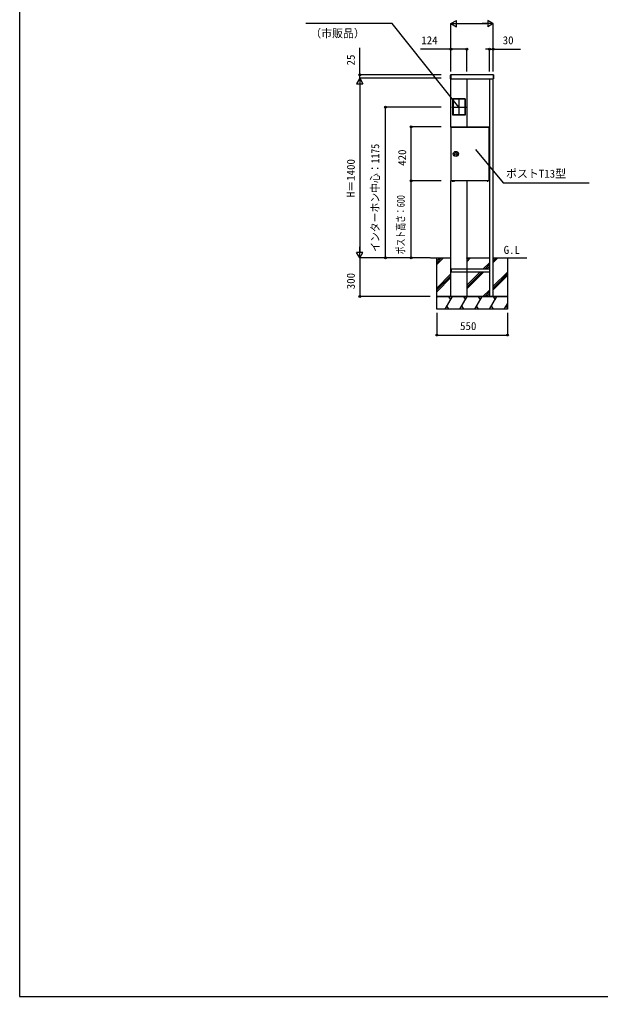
# Model space of a CAD drawing. Units: millimetres, scale not verified. Extents: x -4375 to 4375, y -6498 to 6471.
# Drawn here: x -4375 to 150, y -6498 to 1108 of the extents above; entities that cross this region are included whole.
import ezdxf
from ezdxf.enums import TextEntityAlignment as Align

# ---------------------------------------------------------------- set-up
doc = ezdxf.new("R2010")
doc.units = ezdxf.units.MM
doc.header["$LTSCALE"] = 30
for name, color, linetype in [('0-1_USER1', 3, 'Continuous'), ('0-2_YKK_A1', 4, 'Continuous'), ('0-3_YKK_D', 6, 'Continuous'), ('0-4_YKK_ZWAK', 7, 'Continuous')]:
    doc.layers.add(name, color=color, linetype=linetype)
doc.styles.add('ＭＳ ゴシック', font='')
doc.styles.get('ＭＳ ゴシック').set_extended_font_data('MS Gothic')

msp = doc.modelspace()

# ---------------------------------------------------------------- linework, layer by layer
at = {"layer": '0-2_YKK_A1'}
for p, q in [((-1017.5, 675.09), (-1017.5, 676.04)), ((-1017.5, 674.59), (-1017.5, 675.09)), ((-1017.5, 647.16), (-1017.5, 674.59)), ((-1015.5, 677.1), (-1016.56, 677.04)), ((-1015.5, 646.1), (-1016.56, 646.16)), ((-1015.5, 677.1), (-1015.5, 676.15)), ((-1015.5, 676.15), (-1015.5, 674.66)), ((-1015.5, 674.66), (-1015.5, 646.9)), ((-1015.5, 646.9), (-1015.5, 646.1)), ((-1014.5, 271.6), (-1014.5, 646.6)), ((-890.5, 646.6), (-890.5, 271.6)), ((-715.5, 646.6), (-715.5, -748.4)), ((-685.5, -748.4), (-685.5, 646.6)), ((-684.5, 677.1), (-683.44, 677.04)), ((-684.5, 677.1), (-684.5, 676.15)), ((-684.5, 676.15), (-684.5, 674.66)), ((-684.5, 674.66), (-684.5, 646.9)), ((-684.5, 646.9), (-684.5, 646.1)), ((-684.5, 646.1), (-683.44, 646.16)), ((-682.5, 675.09), (-682.5, 676.04)), ((-682.5, 674.59), (-682.5, 675.09)), ((-682.5, 647.16), (-682.5, 674.59)), ((-905.25, 489.3), (-999.75, 489.3)), ((-999.7, 488.1), (-999.7, 365.1)), ((-952.5, 490.6), (-952.5, 362.6)), ((-905.3, 488.1), (-905.3, 365.1)), ((-1007.7, 426.6), (-897.3, 426.6)), ((-905.25, 363.9), (-999.75, 363.9)), ((-1016, 270.8), (-1014.9, 270.8)), ((-1016, 270.5), (-1016, -147.3)), ((-1015, 271.6), (-1015, 270.8)), ((-1014.9, 271.6), (-1014.9, -148.4)), ((-717.1, -147.3), (-717.1, 271.6)), ((-717, 270.8), (-717, 271.6)), ((-715.5, 176.85), (-716, 176.85)), ((-715.5, -63.15), (-716, -63.15)), ((-1015, -147.6), (-1015, -148.4)), ((-1003.93, -150.45), (-1003.88, -150.03)), ((-1003.77, -150.42), (-1003.68, -150.45)), ((-1003.76, -150.55), (-1003.72, -150.16)), ((-1003.68, -150.45), (-1003.67, -150.19)), ((-1001.75, -150.42), (-1001.74, -150.55)), ((-1001.34, -150.27), (-1001.32, -150.45)), ((-992.29, -150.45), (-992.25, -150.14)), ((-992.04, -150.55), (-992.01, -150.28)), ((-991.77, -150.45), (-991.77, -150.39)), ((-989.98, -150.35), (-989.96, -150.55)), ((-989.67, -150.2), (-989.64, -150.45)), ((-729.88, -150.45), (-729.82, -149.86)), ((-729.87, -150.48), (-729.81, -149.86)), ((-729.45, -149.86), (-729.49, -150.45)), ((-727.77, -150.42), (-727.77, -150.45)), ((-717.1, -147.3), (-717.1, -148.4)), ((-717.1, -147.6), (-716, -147.6)), ((-717, -148.4), (-717, -147.6)), ((-1175, -748.4), (-1014.5, -748.4)), ((-1125, -748.4), (-1014.5, -748.4)), ((-1125, -771.42), (-1101.98, -748.4)), ((-1125, -785.56), (-1087.84, -748.4)), ((-1125, -799.7), (-1073.7, -748.4)), ((-890.5, -748.4), (-715.5, -748.4)), ((-890.5, -748.4), (-715.5, -748.4)), ((-890.5, -749.05), (-889.85, -748.4)), ((-890.5, -763.19), (-875.71, -748.4)), ((-890.5, -777.34), (-861.56, -748.4)), ((-685.5, -748.4), (-425, -748.4)), ((-685.5, -756.18), (-677.72, -748.4)), ((-685.5, -770.33), (-663.57, -748.4)), ((-685.5, -784.47), (-649.43, -748.4)), ((-766.22, -836.9), (-715.5, -786.18)), ((-752.07, -836.9), (-715.5, -800.33)), ((-737.93, -836.9), (-715.5, -814.47)), ((-1125, -983.55), (-1014.5, -873.05)), ((-1125, -997.69), (-1014.5, -887.19)), ((-1125, -1011.84), (-1014.5, -901.34)), ((-715.5, -836.9), (-1012.5, -836.9)), ((-1012.5, -836.9), (-1012.5, -859.9)), ((-715.5, -859.9), (-1012.5, -859.9)), ((-890.5, -961.18), (-789.22, -859.9)), ((-890.5, -975.33), (-775.07, -859.9)), ((-890.5, -989.47), (-760.93, -859.9)), ((-715.5, -836.9), (-715.5, -859.9)), ((-685.5, -968.32), (-575, -857.82)), ((-685.5, -982.46), (-575, -871.96)), ((-685.5, -996.6), (-575, -886.1)), ((-1125, -1059.41), (-1118.64, -1048.4)), ((-1060.91, -1148.4), (-1003.17, -1048.4)), ((-1032.91, -1048.4), (-1018.04, -1074.15)), ((-890.5, -1048.4), (-1014.5, -1048.4)), ((-945.44, -1148.4), (-887.7, -1048.4)), ((-917.44, -1048.4), (-902.57, -1074.15)), ((-829.97, -1148.4), (-772.23, -1048.4)), ((-801.97, -1048.4), (-787.1, -1074.15)), ((-765.58, -1048.4), (-715.5, -998.32)), ((-751.44, -1048.4), (-715.5, -1012.46)), ((-737.3, -1048.4), (-715.5, -1026.6)), ((-714.5, -1148.4), (-656.76, -1048.4)), ((-686.5, -1048.4), (-671.63, -1074.15)), ((-1030.77, -1148.17), (-1045.77, -1122.19)), ((-915.3, -1148.17), (-930.3, -1122.19)), ((-799.83, -1148.17), (-814.83, -1122.19)), ((-684.36, -1148.17), (-699.36, -1122.19)), ((-599.03, -1148.4), (-575, -1106.78)), ((-575, -1137.59), (-583.89, -1122.19)), ((-1090.77, -1148.17), (-1090.64, -1148.4)), ((-975.3, -1148.17), (-975.17, -1148.4)), ((-859.83, -1148.17), (-859.7, -1148.4)), ((-744.36, -1148.17), (-744.23, -1148.4)), ((-628.89, -1148.17), (-628.76, -1148.4))]:
    msp.add_line(p, q, dxfattribs=at)
for points in [[(-684.5, 646.6), (-684.5, 676.6), (-1015.5, 676.6), (-1015.5, 646.6)], [(-905, 363.6), (-1000, 363.6), (-1000, 489.6), (-905, 489.6)], [(-1125, -1048.4), (-575, -1048.4), (-575, -1148.4), (-1125, -1148.4)]]:
    msp.add_lwpolyline(points, close=True, dxfattribs=at)
for points in [[(-1000, 488.1), (-998.5, 488.1), (-998.5, 365.1), (-1000, 365.1)], [(-905.25, 489.6), (-905.25, 488.1), (-999.75, 488.1), (-999.75, 489.6)], [(-905, 488.1), (-906.5, 488.1), (-906.5, 365.1), (-905, 365.1)], [(-905.25, 363.6), (-905.25, 365.1), (-999.75, 365.1), (-999.75, 363.6)], [(-1016, 270.8), (-1016, 271.6), (-716, 271.6)], [(-1016, 270.5), (-716, 270.5), (-716, -147.3), (-1016, -147.3)], [(-716, 271.6), (-716, 270.8), (-717.1, 270.8)], [(-715.5, 176.85), (-715.5, 206.85), (-716, 206.85)], [(-715.5, -63.15), (-715.5, -33.15), (-716, -33.15)], [(-716, -147.6), (-716, -148.4), (-1016, -148.4)], [(-1016, -148.4), (-1016, -147.6), (-1014.9, -147.6)], [(-1014.5, -1048.4), (-1014.5, -748.4), (-1014.5, -148.4)], [(-1003.84, -150.54), (-1003.77, -150.55), (-1003.77, -150.54), (-1003.82, -150.5), (-1003.93, -150.45)], [(-1003.15, -150.54), (-1003.43, -150.51), (-1003.68, -150.45)], [(-1003.21, -150.45), (-1002.99, -150.51), (-1002.72, -150.55), (-1002.41, -150.55), (-1002.1, -150.51), (-1001.82, -150.45)], [(-1002.23, -150.55), (-1002.07, -150.54), (-1001.91, -150.53), (-1001.74, -150.5)], [(-1001.75, -150.55), (-1001.77, -150.55), (-1001.78, -150.55)], [(-1001.32, -150.45), (-1001.54, -150.51), (-1001.69, -150.55), (-1001.73, -150.55)], [(-992.06, -150.55), (-992.06, -150.54), (-992.14, -150.51), (-992.29, -150.45)], [(-992.02, -150.35), (-991.92, -150.39), (-991.77, -150.45)], [(-991.63, -150.45), (-991.39, -150.51), (-991.1, -150.55), (-990.79, -150.55), (-990.48, -150.51), (-990.23, -150.45)], [(-989.64, -150.45), (-989.81, -150.51), (-989.92, -150.55), (-989.94, -150.55)], [(-890.5, -148.4), (-890.5, -748.4), (-890.5, -1048.4)], [(-730.73, -150.45), (-730.44, -150.51), (-730.18, -150.55), (-730, -150.55), (-729.89, -150.51), (-729.88, -150.45)], [(-729.49, -150.45), (-729.59, -150.51), (-729.76, -150.55), (-730.01, -150.55)], [(-729.01, -150.45), (-728.91, -150.51), (-728.73, -150.55), (-728.48, -150.55), (-728.19, -150.51), (-727.89, -150.45)], [(-727.77, -150.45), (-728.06, -150.51), (-728.31, -150.55), (-728.49, -150.55)], [(-685.5, -748.4), (-575, -748.4), (-575, -1048.4), (-1125, -1048.4), (-1125, -748.4)], [(-715.5, -748.4), (-715.5, -1048.4), (-685.5, -1048.4), (-685.5, -748.4)]]:
    msp.add_lwpolyline(points, dxfattribs=at)
for radius in [20, 19.81, 10]:
    msp.add_circle((-976.5, 61.6), radius, dxfattribs=at)
for centre, radius, start, end in [((-1016.5, 676.04), 1, 93.5, 180), ((-1016.5, 647.16), 1, 180, 266.5), ((-683.5, 676.04), 1, 0, 86.5), ((-683.5, 647.16), 1, 273.5, 0), ((-1014.69, 269.98), 1, 124.46918, 148.37007), ((-717.31, 269.98), 1, 31.62993, 55.53082), ((-1002.75, -144.98), 5.67, 217.08754, 258.88625), ((-1004.4, -146.41), 3.45, 264.74217, 275.25783), ((-1002.83, -148.2), 2.5, 221.14308, 243.9664), ((-1001.93, -147.66), 3.06, 225.42365, 245.36724), ((-1003.19, -146.15), 4.5, 287.60154, 304.97825), ((-1002.75, -144.98), 5.67, 281.07376, 322.91246), ((-1002.56, -146.65), 4, 288.04824, 306.87506), ((-1000.38, -148.17), 1.69, 262.47342, 277.52658), ((-991, -144.98), 5.67, 217.08754, 259.25419), ((-991.15, -147.67), 3, 226.40642, 247.72022), ((-992.93, -147.02), 2.84, 264.20521, 275.79479), ((-990.33, -147.13), 3.56, 229.65, 248.63749), ((-991.55, -146.66), 4.01, 289.31192, 307.4911), ((-991, -144.98), 5.67, 280.72311, 322.91246), ((-990.82, -147.2), 3.46, 289.96232, 310.02725), ((-988.85, -147.56), 2.3, 263.55109, 276.44891), ((-729.25, -144.98), 5.67, 217.08754, 239.14003), ((-729.32, -145.1), 5.53, 239.09421, 255.22755), ((-727.47, -149.57), 2.56, 186.1655, 200.06033), ((-729.63, -144.82), 5.04, 265.64822, 274.35178), ((-732.11, -149.03), 2.98, 331.6102, 344.15989), ((-726.39, -149.03), 2.98, 195.84448, 208.38543), ((-729.33, -144.96), 5.67, 284.70528, 300.57509), ((-729.18, -145.1), 5.53, 284.77245, 300.90579), ((-726.39, -149.76), 0.099, 238.6787, 301.3213), ((-729.25, -144.98), 5.67, 300.85997, 322.91246)]:
    msp.add_arc(centre, radius, start, end, dxfattribs=at)
at = {"layer": '0-3_YKK_D'}
for p, q in [((-1014.5, 1076.6), (-971.2, 1101.6)), ((-1014.5, 702.6), (-1014.5, 1077.6)), ((-1014.5, 1076.6), (-971.2, 1051.6)), ((-1014.5, 1076.6), (-927.9, 1076.6)), ((-971.2, 1051.6), (-971.2, 1101.6)), ((-964.5, 1076.6), (-735.5, 1076.6)), ((-685.5, 1076.6), (-772.1, 1076.6)), ((-685.5, 1076.6), (-728.8, 1101.6)), ((-728.8, 1101.6), (-728.8, 1051.6)), ((-685.5, 1076.6), (-728.8, 1051.6)), ((-685.5, 702.6), (-685.5, 1077.6)), ((-1725, 676.6), (-1725, 887.68)), ((-1014.5, 702.6), (-1014.5, 877.6)), ((-890.5, 702.6), (-890.5, 877.6)), ((-715.5, 876.6), (-745.5, 876.6)), ((-715.5, 702.6), (-715.5, 877.6)), ((-715.5, 876.6), (-685.5, 876.6)), ((-685.5, 702.6), (-685.5, 877.6)), ((-685.5, 876.6), (-472.49, 876.6)), ((-1725, 651.6), (-1750, 608.3)), ((-1091.5, 676.6), (-1726, 676.6)), ((-1091.5, 651.6), (-1726, 651.6)), ((-1091.5, 651.6), (-1726, 651.6)), ((-1725, 651.6), (-1725, 676.6)), ((-1725, 651.6), (-1725, 621.6)), ((-1725, 651.6), (-1700, 608.3)), ((-1725, 651.6), (-1725, 565)), ((-1750, 608.3), (-1700, 608.3)), ((-1725, 601.6), (-1725, -698.4)), ((-1091.5, 426.6), (-1526, 426.6)), ((-1525, -748.4), (-1525, 426.6)), ((-1091.5, 271.6), (-1326, 271.6)), ((-1325, -148.4), (-1325, 271.6)), ((-1091.5, -148.4), (-1326, -148.4)), ((-1091.5, -148.4), (-1326, -148.4)), ((-1325, -748.4), (-1325, -148.4)), ((-1725, -748.4), (-1725, -661.8)), ((-1725, -748.4), (-1750, -705.1)), ((-1700, -705.1), (-1750, -705.1)), ((-1176, -748.4), (-1726, -748.4)), ((-1176, -748.4), (-1726, -748.4)), ((-1725, -748.4), (-1700, -705.1)), ((-1725, -748.4), (-1725, -1048.4)), ((-1176, -748.4), (-1526, -748.4)), ((-1176, -748.4), (-1326, -748.4)), ((-1176, -1048.4), (-1726, -1048.4)), ((-1125, -1174.4), (-1125, -1349.4)), ((-575, -1174.4), (-575, -1349.4)), ((-1125, -1348.4), (-575, -1348.4))]:
    msp.add_line(p, q, dxfattribs=at)
for points in [[(-952.5, 426.6), (-1472.26, 1076.6), (-2144.05, 1076.6)], [(-890.5, 876.6), (-1014.5, 876.6), (-1253.05, 876.6)], [(-824.1, 96.27), (-606.9, -162.57), (-566.48, -162.57), (62.27, -162.57)]]:
    msp.add_lwpolyline(points, dxfattribs=at)
for centre in [(-1014.5, 876.6), (-890.5, 876.6), (-715.5, 876.6), (-685.5, 876.6), (-1725, 676.6), (-1525, 426.6), (-1325, 271.6), (-1325, -148.4), (-1325, -148.4), (-1525, -748.4), (-1325, -748.4), (-1725, -1048.4), (-1125, -1348.4), (-575, -1348.4)]:
    msp.add_circle(centre, 7.5, dxfattribs=at)
at = {"layer": '0-4_YKK_ZWAK'}
msp.add_line((-4375, 6251.6), (-4375, -6498.4), dxfattribs=at)
msp.add_lwpolyline([(-4375, -6498.4), (4375, -6498.4), (4375, 6251.6)], dxfattribs=at)

# ---------------------------------------------------------------- texts
at = {"layer": '0-1_USER1', "style": 'ＭＳ ゴシック'}
msp.add_text('G.L', height=62.32, dxfattribs=at).set_placement((-604.41, -735.33), align=Align.BOTTOM_LEFT)
at = {"layer": '0-3_YKK_D', "style": 'ＭＳ ゴシック'}
for s, p in [('（市販品）', (-2110.71, 950.42)), ('124', (-1246.09, 896.6)), ('30', (-611.78, 896.6)), ('ポストT13型', (-585.52, -142.34)), ('550', (-943.69, -1328.4))]:
    msp.add_text(s, height=62.32, dxfattribs=at).set_placement(p, align=Align.BOTTOM_LEFT)
for s, p in [('25', (-1745, 750.32)), ('420', (-1345, -31.13)), ('H＝1400', (-1745, -275.63)), ('300', (-1745, -992.09))]:
    msp.add_text(s, height=62.32, rotation=90, dxfattribs=at).set_placement(p, align=Align.BOTTOM_LEFT)
for s, width, p in [('インターホン中心：1175', 0.9, (-1555.14, -700.96)), ('ポスト高さ：600', 0.7, (-1356.11, -719.7))]:
    msp.add_text(s, height=62.32, rotation=90, dxfattribs=dict(at, width=width)).set_placement(p, align=Align.BOTTOM_LEFT)

doc.saveas('drawing.dxf')
